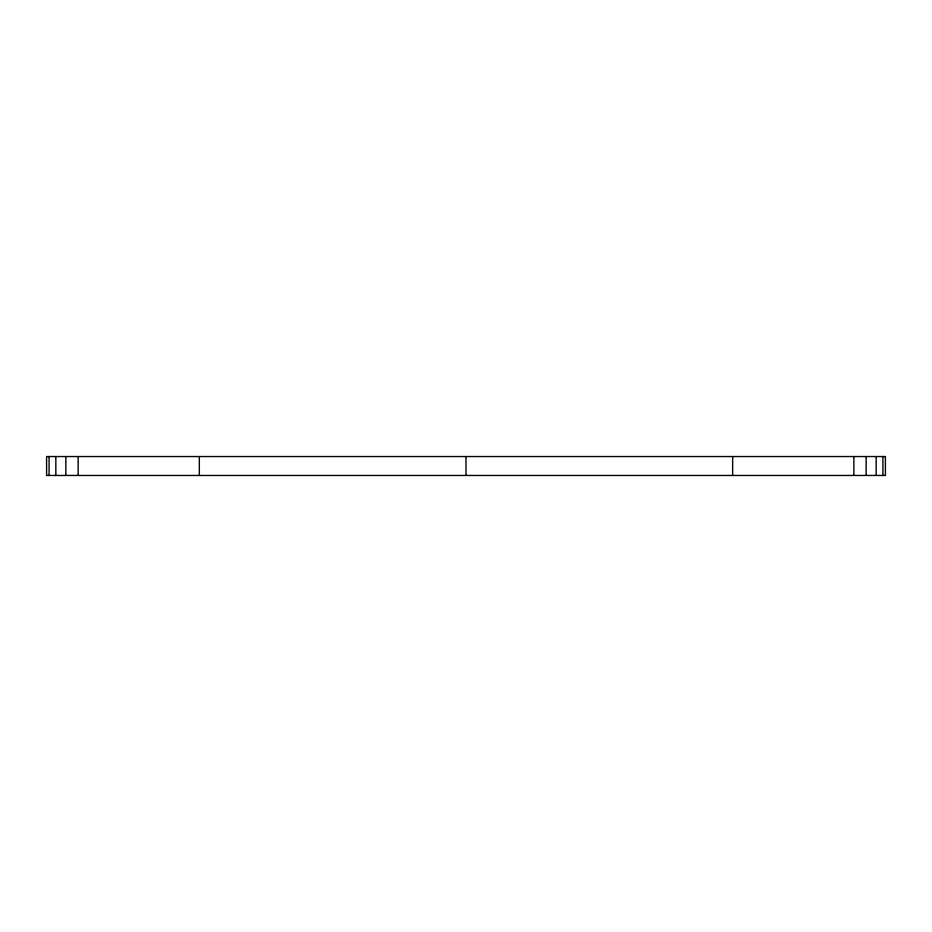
<?xml version="1.0" encoding="UTF-8"?>
<svg xmlns="http://www.w3.org/2000/svg" width="932" height="932" viewBox="0 0 932 932"><rect width="100%" height="100%" fill="white"/><g stroke="black" fill="none" stroke-linecap="round" stroke-linejoin="round"><path stroke-width="1.4" d="M882.919 456.54L882.919 475.46M876.162 456.54L876.162 475.46M866.143 456.54L866.143 475.46M853.863 456.54L853.863 475.46M732.657 456.54L732.657 475.46M466 456.54L466 475.46M199.343 456.54L199.343 475.46M78.137 456.54L78.137 475.46M65.857 456.54L65.857 475.46M55.838 456.54L55.838 475.46M49.081 456.54L49.081 475.46M885.4 456.54L46.6 456.54L46.6 475.46L885.4 475.46L885.4 456.54"/></g></svg>
